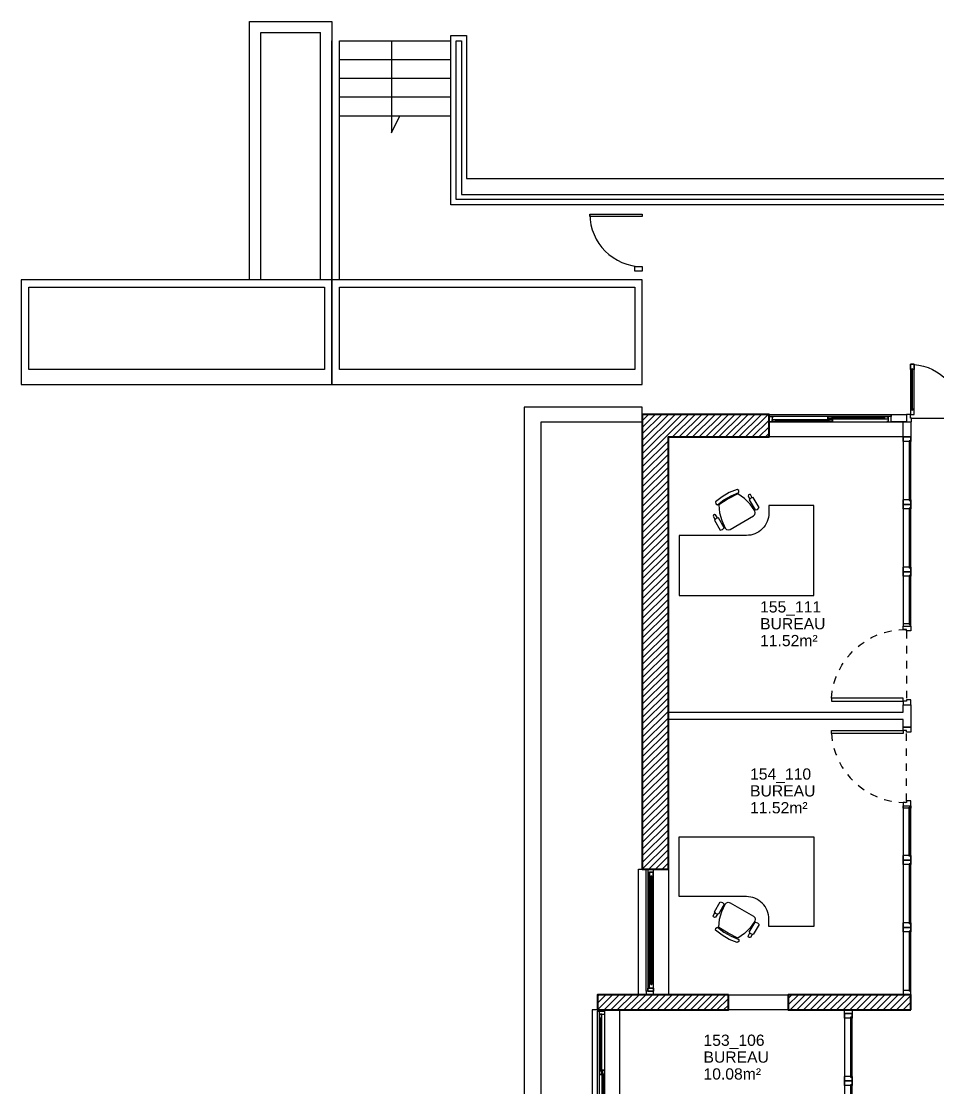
# Model space of a CAD drawing. Header units: metres. Extents: x -8 to 211, y -5 to 120.
# Drawn here: x 144.22 to 156.46, y 106.06 to 120.3 of the extents above; entities that cross this region are included whole.
import ezdxf

# ---------------------------------------------------------------- set-up
doc = ezdxf.new("R2010")
doc.units = ezdxf.units.M
doc.header["$LTSCALE"] = 0.8
doc.header["$MEASUREMENT"] = 0
doc.linetypes.add('CACHÉ', pattern=[0.25, 0.125, -0.125])
doc.layers.get('0').update_dxf_attribs({"linetype": 'CONTINUOUS'})
for name, color, linetype in [('A_ACCÈS', 7, 'CONTINUOUS'), ('A_CHASS', 4, 'CONTINUOUS'), ('A_EQMP', 142, 'CONTINUOUS'), ('A_Etiqu_Local', 7, 'CONTINUOUS'), ('A_Etiqu_Nouveaux locaux', 140, 'CONTINUOUS'), ('A_HACH_STRUC', 7, 'CONTINUOUS'), ('A_MURS_CLOI', 7, 'CONTINUOUS'), ('A_PORT', 7, 'CONTINUOUS'), ('ARchi-Murs porteurs', 7, 'CONTINUOUS'), ('P-PORTE', 5, 'CONTINUOUS'), ('P-vue1', 12, 'CONTINUOUS')]:
    doc.layers.add(name, color=color, linetype=linetype)
doc.layers.add('A_MURS_STRU', color=7, linetype='CONTINUOUS', lineweight=40)
doc.styles.add('Attribut', font='arial.ttf')

# ---------------------------------------------------------------- blocks, each defined once
blk = doc.blocks.new('1310-fencoul')
at = {"color": 0}
for points in [[(0, 0.1), (1.63, 0.1), (1.63, 0.075), (0, 0.075)], [(0, 0), (1.63, 0), (1.63, 0.075), (0, 0.075)], [(0.04, 0.035), (0.845, 0.035), (0.845, 0.005), (0.04, 0.005)], [(1.59, 0.07), (0.785, 0.07), (0.785, 0.04), (1.59, 0.04)]]:
    blk.add_lwpolyline(points, close=True, dxfattribs=at)
for points in [[(0.06, 0.075), (0.06, 0.07), (0.04, 0.07), (0.04, 0.005), (0.06, 0.005), (0.06, 0), (0, 0), (0, 0.075)], [(0.1, 0.005), (0.04, 0.005), (0.04, 0.035), (0.1, 0.035), (0.1, 0.025), (0.09, 0.025), (0.09, 0.015), (0.1, 0.015)], [(0.09, 0.025), (0.795, 0.025), (0.795, 0.015), (0.09, 0.015)], [(0.845, 0.04), (0.785, 0.04), (0.785, 0.07), (0.845, 0.07), (0.845, 0.06), (0.835, 0.06), (0.835, 0.05), (0.845, 0.05)], [(0.785, 0.005), (0.845, 0.005), (0.845, 0.035), (0.785, 0.035), (0.785, 0.025), (0.795, 0.025), (0.795, 0.015), (0.785, 0.015)], [(1.54, 0.06), (0.835, 0.06), (0.835, 0.05), (1.54, 0.05)], [(1.53, 0.04), (1.59, 0.04), (1.59, 0.07), (1.53, 0.07), (1.53, 0.06), (1.54, 0.06), (1.54, 0.05), (1.53, 0.05)], [(1.57, 0.075), (1.57, 0.07), (1.59, 0.07), (1.59, 0.005), (1.57, 0.005), (1.57, 0), (1.63, 0), (1.63, 0.075)]]:
    blk.add_lwpolyline(points, close=True)
blk = doc.blocks.new('1310-fenocb')
at = {"color": 0}
for points in [[(0, 0.1), (1.63, 0.1), (1.63, 0.075), (0, 0.075)], [(0, 0), (1.63, 0), (1.63, 0.075), (0, 0.075)], [(0.04, 0.055), (1.59, 0.055), (1.59, 0.005), (0.04, 0.005)]]:
    blk.add_lwpolyline(points, close=True, dxfattribs=at)
for points in [[(0.04, 0.075), (0.04, 0.075), (0.04, 0.075), (0.04, 0), (0.04, 0), (0.04, 0), (0, 0), (0, 0.075)], [(0.1, 0.005), (0.04, 0.005), (0.04, 0.055), (0.1, 0.055), (0.1, 0.035), (0.09, 0.035), (0.09, 0.025), (0.1, 0.025)], [(0.09, 0.035), (1.54, 0.035), (1.54, 0.025), (0.09, 0.025)], [(1.53, 0.005), (1.59, 0.005), (1.59, 0.055), (1.53, 0.055), (1.53, 0.035), (1.54, 0.035), (1.54, 0.025), (1.53, 0.025)], [(1.59, 0.075), (1.59, 0.075), (1.59, 0.075), (1.59, 0), (1.59, 0), (1.59, 0), (1.63, 0), (1.63, 0.075)]]:
    blk.add_lwpolyline(points, close=True)
blk = doc.blocks.new('POR-90D')
at = {"color": 0, "linetype": 'ByBlock'}
blk.add_line((-98.5, 5.5), (-6.5, 5.5), dxfattribs=at)
for points in [[(-8.5, 10), (-8.5, 106), (-4.5, 106), (-4.5, 10)], [(-98.5, 0), (-98.5, 5.5), (-100.5, 5.5), (-100.5, 10), (-105, 10), (-105, 0)], [(-6.5, 0), (-6.5, 5.5), (-4.5, 5.5), (-4.5, 10), (0, 10), (0, 0)]]:
    blk.add_lwpolyline(points, close=True)
blk.add_arc((-1.3, 7.1), 99.2, 94.1611, 180.0367, dxfattribs=at)
blk = doc.blocks.new('FAU-60')
for points in [[(-16.5, -6.3), (-5.5, -4.8), (5.5, -4.8), (16.5, -6.3), (17.8, -4), (16.5, -1.6), (5.5, 0), (-5.5, 0), (-16.5, -1.6), (-17.8, -4)], [(20.3, -42.4), (22.1, -40.6), (22.7, -38.2), (21.7, -27.3), (19, -16.8), (14.5, -6.9), (-0.1, -6.3), (-14.7, -6.9), (-19.2, -16.8), (-21.9, -27.3), (-22.8, -38.2), (-22.2, -40.6), (-20.5, -42.4), (-18.1, -43), (17.9, -43)], [(-23.9, -37.2), (-23.9, -21.8), (-27, -20.9), (-30.1, -21.8), (-30.1, -37.2), (-27, -38.1)], [(29.9, -37.2), (29.9, -21.8), (26.8, -20.9), (23.7, -21.8), (23.7, -37.2), (26.8, -38.1)]]:
    blk.add_lwpolyline(points, close=True)
for points in [[(-25.1, -21.2), (-25.1, -16.5), (-26.2, -15.5), (-27.7, -15.4), (-28.8, -16.5), (-28.8, -21.2)], [(28.7, -21.2), (28.7, -16.5), (27.6, -15.5), (26.1, -15.4), (25, -16.5), (25, -21.2)], [(29.9, -21.8), (26.8, -20.9)]]:
    blk.add_lwpolyline(points)
blk = doc.blocks.new('BU-180g')
blk.add_lwpolyline([(70, 80), (-20, 80), (-20, 0), (160, 0), (160, 120), (100, 120), (100, 110, -0.414214)], format="xyb", close=True)
at = {"rotation": 30.00941236793711}
blk.add_blockref('FAU-60', (42.4, 134.4), dxfattribs=at)
blk = doc.blocks.new('PV-150T')
at = {"color": 0, "linetype": 'ByBlock'}
blk.add_line((163.5, 5), (6.5, 5), dxfattribs=at)
at = {"color": 0}
for points in [[(10, 103), (10, 10), (5, 10), (5, 103)], [(160, 10), (160, 77), (165, 77), (165, 10)]]:
    blk.add_lwpolyline(points, close=True, dxfattribs=at)
for points in [[(7, 97), (7, 96), (5, 96), (5, 103), (10, 103), (10, 96), (8, 96), (8, 97)], [(8, 97), (8, 16), (7, 16), (7, 97)], [(163, 71), (163, 70), (165, 70), (165, 77), (160, 77), (160, 70), (162, 70), (162, 71)], [(162, 16), (162, 71), (163, 71), (163, 16)], [(7, 16), (7, 17), (5, 17), (5, 10), (10, 10), (10, 17), (8, 17), (8, 16)], [(163, 16), (163, 17), (165, 17), (165, 10), (160, 10), (160, 17), (162, 17), (162, 16)], [(6.5, 0), (6.5, 5), (5, 5), (5, 10), (0, 10), (0, 0)], [(163.5, 0), (163.5, 5), (165, 5), (165, 10), (170, 10), (170, 0)]]:
    blk.add_lwpolyline(points, close=True)
at = {"color": 0, "linetype": 'ByBlock'}
blk.add_lwpolyline([(160, 76.8, 0.392161), (98, 10, 0.398545), (10, 102.9)], format="xyb", dxfattribs=at)
blk = doc.blocks.new('A_Etiqu_Local')
at = {"style": 'Attribut', "flags": 1}
for tag, p in [('CODE_HOPITAL', (-0.446, 1.632)), ('CODE_SITE', (-0.446, 1.407)), ('CODE_BATIMENT', (-0.446, 1.182)), ('CODE_SECTEUR', (-0.446, 0.957)), ('CODE_ETAGE', (-0.446, 0.732)), ('NOM_NORMALISE', (-0.446, -0.843)), ('SECTEUR_ACTIVITE', (-0.446, -1.068)), ('SOUS_SECTEUR_ACTIVITE', (-0.446, -1.293)), ('VOLUME', (-0.446, -1.518)), ('SERVICE', (-0.446, -1.743)), ('CODE_UG', (-0.446, -1.968)), ('CODE_UA', (-0.446, -2.193)), ('CODE_POLE', (-0.446, -2.418)), ('OCCUPANT_EXTERNE', (-0.446, -2.643)), ('DISPONIBILITE', (-0.446, -2.868)), ('ACCES_HANDICAPES', (-0.446, -3.093)), ('NATURE_SOL', (-0.446, -3.318)), ('RISQUE_LABORATOIRE', (-0.446, -3.543)), ('AMIANTE', (-0.446, -3.768))]:
    blk.add_attdef(tag, p, '', height=0.15, dxfattribs=at)
at = {"layer": 'A_Etiqu_Local', "style": 'Attribut'}
for tag, p in [('CODE_PIECE', (-0.446, 0.282)), ('NOM_USAGE', (-0.446, 0.057)), ('SURFACE', (-0.446, -0.168))]:
    blk.add_attdef(tag, p, '', height=0.15, dxfattribs=at)

msp = doc.modelspace()

# ---------------------------------------------------------------- hatches: boundary and pattern name
at = {"layer": 'A_HACH_STRUC'}
h = msp.add_hatch(dxfattribs=at)
h.set_pattern_fill('ANSI31', color=8, scale=0.5, angle=359.7696, style=0)
h.set_pattern_definition([(44.7696, (152.51622, 108.979475), (-0.0440161, 0.04437154), [])])
h.paths.add_polyline_path([(152.866, 114.749), (154.211, 114.749), (154.211, 114.949), (154.211, 115.049), (152.516, 115.049), (152.516, 114.949), (152.516, 108.979), (152.866, 108.979)])
h = msp.add_hatch(dxfattribs=at)
h.set_pattern_fill('ANSI31', color=8, scale=0.5, angle=359.7696, style=0)
h.set_pattern_definition([(44.7696, (151.91622, 107.099475), (-0.0440161, 0.0443715), [])])
h.paths.add_polyline_path([(153.666, 107.299), (151.916, 107.299), (151.916, 107.099), (152.216, 107.099), (153.666, 107.099)])
h.paths.add_polyline_path([(156.101, 107.299), (156.001, 107.299), (154.466, 107.299), (154.466, 107.099), (156.101, 107.099)])

# ---------------------------------------------------------------- linework, layer by layer
at = {"layer": 'A_ACCÈS', "color": 8, "linetype": 'Continuous'}
for p, q in [((148.469, 120.039), (149.958, 120.039)), ((148.469, 119.789), (149.958, 119.789)), ((148.469, 119.539), (149.958, 119.539)), ((148.469, 119.289), (149.958, 119.289)), ((148.469, 119.039), (149.958, 119.039))]:
    msp.add_line(p, q, dxfattribs=at)
at = {"layer": 'A_ACCÈS', "color": 8}
msp.add_lwpolyline([(149.164, 120.039), (149.164, 118.809), (149.279, 119.039)], dxfattribs=at)
at = {"layer": 'A_CHASS', "color": 8}
for points in [[(156.046, 114.949), (155.841, 114.949), (155.841, 115.049), (156.046, 115.049)], [(152.566, 107.349), (152.566, 107.299), (152.666, 107.299), (152.666, 107.349)], [(152.016, 107.079), (152.016, 107.099), (151.916, 107.099), (151.916, 107.079)]]:
    msp.add_lwpolyline(points, close=True, dxfattribs=at)
at = {"layer": 'A_MURS_CLOI', "color": 8}
for points in [[(152.416, 117.024), (152.516, 117.024), (152.516, 116.964), (152.416, 116.964)], [(156.101, 114.949), (156.101, 114.749), (156.001, 114.749), (156.001, 114.949)], [(154.466, 107.299), (154.466, 107.099), (153.666, 107.099), (153.666, 107.299)], [(155.217, 107.049), (155.217, 107.099), (155.317, 107.099), (155.317, 107.049)]]:
    msp.add_lwpolyline(points, close=True, dxfattribs=at)
msp.add_lwpolyline([(156.101, 111.174), (156.101, 110.874), (156.001, 110.874), (156.001, 110.974), (152.866, 110.974), (152.866, 111.074), (156.001, 111.074), (156.001, 111.174), (156.101, 111.174)], dxfattribs=at)
at = {"layer": 'A_MURS_STRU', "color": 8}
for points in [[(152.866, 108.979), (152.866, 114.749), (154.211, 114.749), (154.211, 115.049), (152.516, 115.049), (152.516, 108.979), (152.866, 108.979)], [(156.101, 107.099), (156.101, 107.299), (154.466, 107.299), (154.466, 107.099), (156.101, 107.099)]]:
    msp.add_lwpolyline(points, dxfattribs=at)
msp.add_lwpolyline([(153.666, 107.299), (151.916, 107.299), (151.916, 107.099), (153.666, 107.099)], close=True, dxfattribs=at)
at = {"layer": 'A_PORT', "color": 8, "linetype": 'Continuous'}
msp.add_lwpolyline([(152.516, 117.694), (151.816, 117.694), (151.816, 117.724), (152.516, 117.724)], close=True, dxfattribs=at)
msp.add_arc((152.516, 117.724), 0.7, 180, 270, dxfattribs=at)
at = {"layer": 'ARchi-Murs porteurs', "color": 8}
for p, q in [((148.369, 120.299), (148.369, 115.449)), ((147.419, 120.149), (148.219, 120.149)), ((147.419, 116.849), (147.419, 120.149)), ((148.219, 116.849), (148.219, 120.149))]:
    msp.add_line(p, q, dxfattribs=at)
at = {"layer": 'ARchi-Murs porteurs', "color": 8, "linetype": 'Continuous'}
for p, q in [((148.369, 115.449), (148.369, 120.039)), ((148.469, 116.849), (148.469, 120.039))]:
    msp.add_line(p, q, dxfattribs=at)
at = {"layer": 'ARchi-Murs porteurs', "color": 8}
for points in [[(147.269, 116.849), (147.269, 120.299), (148.369, 120.299)], [(152.516, 116.849), (144.221, 116.849), (144.221, 115.449), (152.516, 115.449)], [(152.516, 115.449), (152.516, 116.849)], [(151.846, 101.205), (151.166, 101.205), (151.166, 114.949), (152.516, 114.949), (152.516, 115.149), (150.936, 115.149), (150.936, 101.105), (151.846, 101.105)]]:
    msp.add_lwpolyline(points, dxfattribs=at)
at = {"layer": 'ARchi-Murs porteurs', "color": 8, "linetype": 'Continuous'}
msp.add_lwpolyline([(174.371, 113.95), (174.161, 113.95), (174.161, 117.849), (149.958, 117.849), (149.958, 120.109), (150.169, 120.109), (150.169, 118.2), (174.511, 118.199)], dxfattribs=at)
at = {"layer": 'ARchi-Murs porteurs', "color": 8}
for points in [[(144.321, 115.649), (144.321, 116.749), (148.269, 116.749), (148.269, 115.649)], [(148.469, 115.649), (148.469, 116.749), (152.416, 116.749), (152.416, 115.649)], [(156.101, 114.949), (156.101, 114.749), (154.211, 114.749), (154.211, 114.949)], [(152.866, 108.979), (152.866, 107.299), (152.466, 107.299), (152.466, 108.979)], [(151.846, 107.099), (151.846, 100.179), (152.216, 100.179), (152.216, 107.099)]]:
    msp.add_lwpolyline(points, close=True, dxfattribs=at)
at = {"layer": 'P-PORTE', "color": 8}
for p, q in [((156.101, 112.224), (156.101, 114.749)), ((156.001, 113.789), (156.001, 113.909)), ((156.101, 107.299), (156.101, 109.824)), ((156.001, 108.139), (156.001, 108.259)), ((155.317, 105.279), (155.317, 107.049))]:
    msp.add_line(p, q, dxfattribs=at)
for points in [[(156.101, 114.749), (156.001, 114.749)], [(156.081, 114.689), (156.001, 114.689), (156.001, 114.749), (156.101, 114.749), (156.101, 114.689), (156.091, 114.689)], [(156.001, 114.749), (156.001, 112.224), (156.101, 112.224)], [(156.081, 113.909), (156.001, 113.909)], [(156.101, 113.849), (156.001, 113.849)], [(156.001, 113.849), (156.101, 113.849)], [(156.081, 113.789), (156.001, 113.789)], [(156.091, 112.999), (156.091, 113.799), (156.081, 113.799), (156.081, 112.999)], [(156.101, 113.909), (156.101, 113.789), (156.091, 113.789)], [(156.101, 113.909), (156.091, 113.909)], [(156.081, 113.009), (156.001, 113.009)], [(156.001, 112.889), (156.001, 113.009)], [(156.001, 112.949), (156.101, 112.949)], [(156.101, 112.949), (156.001, 112.949)], [(156.091, 112.999), (156.081, 112.999)], [(156.101, 113.009), (156.091, 113.009)], [(156.101, 113.009), (156.101, 112.889), (156.091, 112.889)], [(156.081, 112.889), (156.001, 112.889)], [(156.081, 112.254), (156.001, 112.254), (156.001, 112.224), (156.101, 112.224), (156.101, 112.254), (156.091, 112.254)], [(156.001, 109.824), (156.001, 107.299), (156.101, 107.299)], [(156.001, 109.824), (156.101, 109.824)], [(156.081, 109.794), (156.001, 109.794), (156.001, 109.824), (156.101, 109.824), (156.101, 109.794), (156.091, 109.794)], [(156.081, 109.159), (156.001, 109.159)], [(156.001, 109.039), (156.001, 109.159)], [(156.101, 109.099), (156.001, 109.099)], [(156.001, 109.099), (156.101, 109.099)], [(156.101, 109.159), (156.091, 109.159)], [(156.101, 109.159), (156.101, 109.039), (156.091, 109.039)], [(156.081, 109.039), (156.001, 109.039)], [(156.091, 108.249), (156.091, 109.049), (156.081, 109.049), (156.081, 108.249)], [(156.081, 108.259), (156.001, 108.259)], [(156.091, 108.249), (156.081, 108.249)], [(156.101, 108.259), (156.101, 108.139), (156.091, 108.139)], [(156.101, 108.259), (156.091, 108.259)], [(156.001, 108.199), (156.101, 108.199)], [(156.101, 108.199), (156.001, 108.199)], [(156.081, 108.139), (156.001, 108.139)], [(156.091, 107.349), (156.091, 108.149), (156.081, 108.149), (156.081, 107.349)], [(156.081, 107.359), (156.001, 107.359), (156.001, 107.299), (156.101, 107.299), (156.101, 107.359), (156.091, 107.359)], [(156.091, 107.349), (156.081, 107.349)], [(155.317, 107.049), (155.217, 107.049)], [(155.297, 106.989), (155.217, 106.989), (155.217, 107.049), (155.317, 107.049), (155.317, 106.989), (155.307, 106.989)], [(155.217, 107.049), (155.217, 105.279), (155.317, 105.279)], [(155.297, 106.209), (155.217, 106.209)], [(155.217, 106.089), (155.217, 106.209)], [(155.317, 106.149), (155.217, 106.149)], [(155.217, 106.149), (155.317, 106.149)], [(155.297, 106.089), (155.217, 106.089)], [(155.317, 106.209), (155.317, 106.089), (155.307, 106.089)], [(155.317, 106.209), (155.307, 106.209)]]:
    msp.add_lwpolyline(points, dxfattribs=at)
for points in [[(156.091, 113.899), (156.091, 114.699), (156.081, 114.699), (156.081, 113.899)], [(156.091, 112.244), (156.091, 112.899), (156.081, 112.899), (156.081, 112.244)], [(156.091, 109.804), (156.091, 109.149), (156.081, 109.149), (156.081, 109.804)], [(155.307, 106.199), (155.307, 106.999), (155.297, 106.999), (155.297, 106.199)], [(155.307, 105.299), (155.307, 106.099), (155.297, 106.099), (155.297, 105.299)]]:
    msp.add_lwpolyline(points, close=True, dxfattribs=at)
at = {"layer": 'P-vue1', "color": 8, "linetype": 'Continuous'}
msp.add_lwpolyline([(150.099, 120.039), (150.099, 117.989), (174.301, 117.989), (174.301, 113.95), (174.231, 113.95), (174.231, 117.919), (150.028, 117.919), (150.028, 120.039)], close=True, dxfattribs=at)

# ---------------------------------------------------------------- block references
at = {"layer": 'A_CHASS', "color": 8, "xscale": -0.009999999999997827, "yscale": 0.009999999999990905, "zscale": 0.01, "rotation": 359.9999325931662}
msp.add_blockref('PV-150T', (157.746, 114.949), dxfattribs=at)
at = {"layer": 'A_CHASS', "color": 8}
msp.add_blockref('1310-fencoul', (154.211, 114.949), dxfattribs=at)
at = {"layer": 'A_CHASS', "color": 8, "rotation": 90}
for name, p in [('1310-fenocb', (152.666, 107.349)), ('1310-fencoul', (152.016, 105.449))]:
    msp.add_blockref(name, p, dxfattribs=at)
at = {"layer": 'A_EQMP', "color": 8, "linetype": 'Continuous', "xscale": 0.009999999999990905, "yscale": 0.009999999999990905, "zscale": 0.009999999999990905}
msp.add_blockref('BU-180g', (153.206, 112.634), dxfattribs=at)
at = {"layer": 'A_EQMP', "color": 8, "linetype": 'Continuous', "xscale": -0.009999999999990905, "yscale": 0.009999999999990905, "zscale": 0.01, "rotation": 180}
msp.add_blockref('BU-180g', (153.206, 109.411), dxfattribs=at)
at = {"layer": 'A_Etiqu_Local', "color": 8}
ref = msp.add_blockref('A_Etiqu_Local', (154.535, 112.123), dxfattribs=at)
ref.add_attrib('CODE_PIECE', '155_111', (154.089, 112.405), dxfattribs={"height": 0.15, "style": 'Attribut'})
ref.add_attrib('NOM_USAGE', 'BUREAU', (154.089, 112.18), dxfattribs={"height": 0.15, "style": 'Attribut'})
ref.add_attrib('SURFACE', '11.52m²', (154.089, 111.955), dxfattribs={"height": 0.15, "style": 'Attribut'})
at = {"layer": 'A_Etiqu_Nouveaux locaux', "color": 8}
ref = msp.add_blockref('A_Etiqu_Local', (154.402, 109.891), dxfattribs=at)
ref.add_attrib('CODE_PIECE', '154_110', (153.955, 110.173), dxfattribs={"color": 7, "height": 0.15, "style": 'Attribut'})
ref.add_attrib('NOM_USAGE', 'BUREAU', (153.955, 109.948), dxfattribs={"color": 7, "height": 0.15, "style": 'Attribut'})
ref.add_attrib('SURFACE', '11.52m²', (153.955, 109.723), dxfattribs={"color": 7, "height": 0.15, "style": 'Attribut'})
ref = msp.add_blockref('A_Etiqu_Local', (153.779, 106.336), dxfattribs=at)
ref.add_attrib('CODE_PIECE', '153_106', (153.333, 106.618), dxfattribs={"color": 7, "height": 0.15, "style": 'Attribut'})
ref.add_attrib('NOM_USAGE', 'BUREAU', (153.333, 106.393), dxfattribs={"color": 7, "height": 0.15, "style": 'Attribut'})
ref.add_attrib('SURFACE', '10.08m²', (153.333, 106.168), dxfattribs={"color": 7, "height": 0.15, "style": 'Attribut'})
at = {"layer": 'A_PORT', "color": 8, "linetype": 'CACHÉ', "yscale": 0.009999999999990905, "rotation": 90}
for p, xscale, zscale in [((156.101, 111.174), -0.009999999999990905, 0.01), ((156.101, 110.874), 0.009999999999990905, 0.009999999999990905)]:
    msp.add_blockref('POR-90D', p, dxfattribs=dict(at, xscale=xscale, zscale=zscale))

doc.saveas('drawing.dxf')
